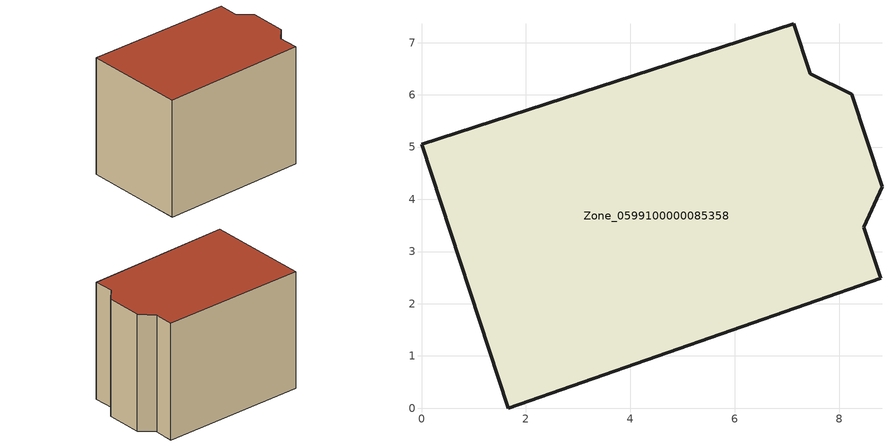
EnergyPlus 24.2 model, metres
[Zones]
Zone_0599100000085358
 floor ground (C_G): 1.66,0 0,5.05 7.13,7.36 7.45,6.41 8.24,6.01 8.82,4.24 8.47,3.47 8.8,2.49 z0
 wall outside (C_F): 0,5.05 1.66,0 8.8,2.49 8.47,3.47 8.82,4.24 8.24,6.01 7.45,6.41 7.13,7.36 0,5.05 z0:6.1
 roof outside (C_R): 8.47,3.47 8.82,4.24 8.24,6.01 7.45,6.41 7.13,7.36 0,5.05 1.66,0 8.8,2.49 z6.1
[BUILDING]
Pand.0599100000085358: North Axis=0; Terrain=City; Loads Convergence Tolerance Value=0.04; Temperature Convergence Tolerance Value=0.4; Solar Distribution=FullExterior; Maximum Number of Warmup Days=25; Minimum Number of Warmup Days=1
[Site:Location]
Rotterdam.The.Hague.AP_ZH_NLD Design_Conditions: Latitude=51.96; Longitude=4.45; Time Zone=1; Elevation=-4.5
[SITE:GROUNDTEMPERATURE:BUILDINGSURFACE]
18, 18, 18, 18, 18, 18, 18, 18, 18, 18, 18, 18
[MATERIAL] Thermal Absorptance=0.9; Solar Absorptance=0.7; Visible Absorptance=0.7
Name | Roughness | Thickness | Conductivity | Density | Specific Heat
G.TI.1946 | MediumSmooth | 0.15 | 1 | 540 | 1210
F.TI.1946 | Rough | 0.3 | 0.857143 | 1920 | 840
R.TI.1946 | MediumRough | 0.2 | 0.1 | 1500 | 1000
[CONSTRUCTION]
C_G: G.TI.1946
C_F: F.TI.1946
C_R: R.TI.1946
[ZONE]
Zone_0599100000085358: Type=1; Multiplier=1; Ceiling Height=Autocalculate; Volume=Autocalculate; Floor Area=autocalculate; Part of Total Floor Area=Yes
[ZONEINFILTRATION:DESIGNFLOWRATE]
Infil_Zone_0599100000085358: Zone or ZoneList or Space or SpaceList=Zone_0599100000085358; Schedule=AlwaysOn; Design Flow Rate Calculation Method=Flow/Area; Flow Rate per Floor Area=0.003; Constant Term Coefficient=1; Temperature Term Coefficient=0; Velocity Term Coefficient=0; Velocity Squared Term Coefficient=0
[HVACTEMPLATE:ZONE:IDEALLOADSAIRSYSTEM]
Zone_0599100000085358: Maximum Heating Supply Air Temperature=50; Minimum Cooling Supply Air Temperature=13; Maximum Heating Supply Air Humidity Ratio=0.0156; Minimum Cooling Supply Air Humidity Ratio=0.0077; Heating Limit=NoLimit; Cooling Limit=NoLimit; Dehumidification Control Type=ConstantSensibleHeatRatio; Cooling Sensible Heat Ratio=0.7; Dehumidification Setpoint=60; Humidification Control Type=None; Humidification Setpoint=30; Outdoor Air Method=None; Outdoor Air Flow Rate per Person=0.00944; Outdoor Air Flow Rate per Zone Floor Area=0; Outdoor Air Flow Rate per Zone=0; Demand Controlled Ventilation Type=None; Outdoor Air Economizer Type=NoEconomizer; Heat Recovery Type=None; Sensible Heat Recovery Effectiveness=0.7; Latent Heat Recovery Effectiveness=0.65
[ZONECONTROL:THERMOSTAT]
ThermostatControl_Zone_0599100000085358: Zone or ZoneList=Zone_0599100000085358; Control Type Schedule=DualSetpointControlType; Control 1=Thermostat_Zone_0599100000085358; Temperature Difference Between Cutout And Setpoint=0
[THERMOSTATSETPOINT:DUALSETPOINT]
Thermostat_Zone_0599100000085358: Heating Setpoint Temperature Schedule=HeatingSetpoint_Zone_0599100000085358; Cooling Setpoint Temperature Schedule=CoolingSetpoint_Zone_0599100000085358
[SCHEDULE:COMPACT]
HeatingSetpoint_Zone_0599100000085358: Through: 12/31, For: AllDays, Until: 24:00, 21
CoolingSetpoint_Zone_0599100000085358: Through: 12/31, For: AllDays, Until: 24:00, 24
DualSetpointControlType: Through: 12/31, For: AllDays, Until: 24:00, 4
AlwaysOn: Through: 12/31, For: AllDays, Until: 24:00, 1
